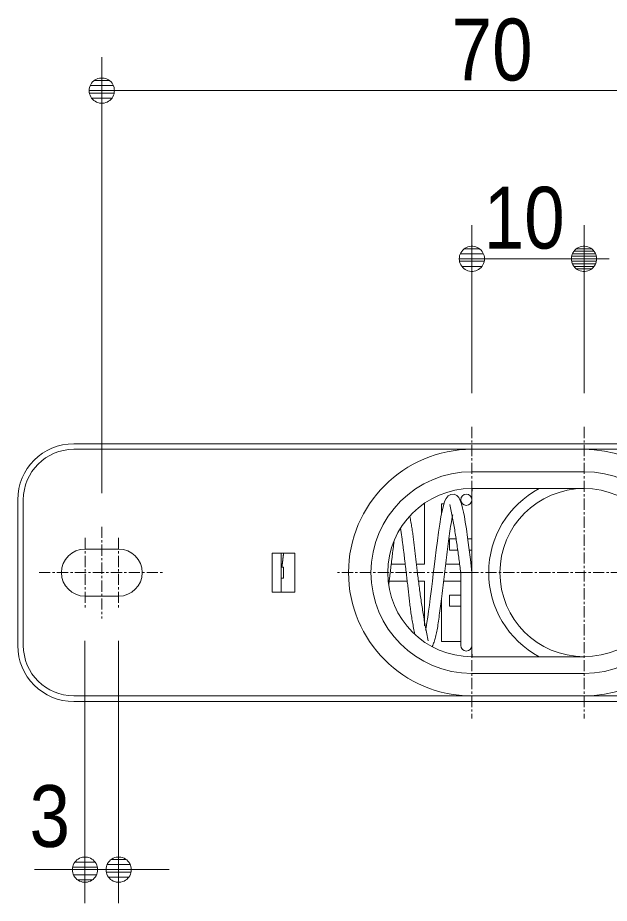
# Model space of a CAD drawing. Units: millimetres, scale not verified. Extents: x -4547 to 4547, y -2284 to 2284.
# Drawn here: x -3597.3 to -3333.5, y -200 to 195 of the extents above; entities that cross this region are included whole.
import ezdxf
from ezdxf.enums import TextEntityAlignment as Align

# ---------------------------------------------------------------- set-up
doc = ezdxf.new("R2010")
doc.units = ezdxf.units.MM
doc.header["$LTSCALE"] = 20
doc.linetypes.add('CHAIN1', pattern=[8, 5, -1, 1, -1])
for name, color, linetype, lineweight in [('0-0_3一般', 7, 'Continuous', 9), ('0-1_2寸法-2', 7, 'Continuous', 9), ('0-2_0', 7, 'Continuous', 9), ('0-3_2寸法-1', 7, 'Continuous', 9)]:
    doc.layers.add(name, color=color, linetype=linetype, lineweight=lineweight)
doc.styles.add('ＭＳ Ｐゴシック', font='')
doc.styles.get('ＭＳ Ｐゴシック').set_extended_font_data('MS PGothic')

# ---------------------------------------------------------------- blocks, each defined once
blk = doc.blocks.new('グループ-103')
at = {"layer": '0-0_3一般', "linetype": 'CHAIN1'}
for p, q in [((-41083, 250), (-41083, -2350)), ((-40083, 250), (-40083, -2350)), ((-44383, -640), (-44383, -1460)), ((-44533, -740), (-44533, -1360)), ((-44233, -740), (-44233, -1360)), ((-44943, -1050), (-43823, -1050)), ((-38783, -1050), (-42283, -1050))]:
    blk.add_line(p, q, dxfattribs=at)
at = {"layer": '0-0_3一般'}
for p, q in [((-37783, 100), (-44633, 100)), ((-44633, 50), (-37783, 50)), ((-41083, -150), (-40083, -150)), ((-41083, -300), (-41083, -350)), ((-41083, -300), (-40083, -300)), ((-41083, -350), (-41083, -1750)), ((-45133, -400), (-45133, -1700)), ((-45083, -1700), (-45083, -400)), ((-41354.7, -435), (-41331.9, -435)), ((-41354.7, -531), (-41354.7, -435)), ((-41275.8, -457.4), (-41278.9, -442.3)), ((-41183, -416.6), (-41183, -400)), ((-41717.5, -667.6), (-41719, -657.9)), ((-41283, -750), (-41220.3, -750)), ((-41283, -750), (-41283, -850)), ((-41120.1, -750), (-41083, -750)), ((-44233, -840), (-44533, -840)), ((-41283, -850), (-41207.3, -850)), ((-41107.2, -850), (-41083, -850)), ((-42663, -875), (-42863, -875)), ((-42863, -875), (-42863, -1225)), ((-42783, -875), (-42783, -1225)), ((-42663, -1225), (-42663, -875)), ((-42776.7, -996.9), (-42777.1, -1000)), ((-41677.6, -975), (-41802.7, -975)), ((-41191.9, -975), (-41317, -975)), ((-42763, -1100), (-42783, -1100)), ((-41667.1, -1063.8), (-41668.7, -1050)), ((-41570.2, -1037.4), (-41568.7, -1050)), ((-41183, -1700), (-41183, -1050)), ((-41183, -1050), (-41083, -1050)), ((-41822.9, -1145.1), (-41824, -1154.7)), ((-41820.4, -1125), (-41659.8, -1125)), ((-41334.7, -1125), (-41183, -1125)), ((-44533, -1260), (-44233, -1260)), ((-42863, -1225), (-42663, -1225)), ((-41283, -1250), (-41183, -1250)), ((-41475.9, -1642.6), (-41472.8, -1657.7)), ((-41083, -1750), (-41083, -1800)), ((-40083, -1800), (-41083, -1800)), ((-40083, -1950), (-41083, -1950)), ((-37783, -2150), (-44633, -2150)), ((-44633, -2200), (-37783, -2200))]:
    blk.add_line(p, q, dxfattribs=at)
for points in [[(-41078.8, -300), (-41079.3, -303.1), (-41083, -350)], [(-41497.3, -1564.8), (-41492.3, -1539.6), (-41484.6, -1496), (-41476.9, -1447.5), (-41469.2, -1395), (-41461.7, -1339.2), (-41453.9, -1279.7), (-41443.7, -1198.5), (-41434.7, -1125.1), (-41427.3, -1062), (-41419.7, -997.7), (-41411, -925.2), (-41401.3, -847.3), (-41391, -766.7), (-41380.5, -688.3), (-41369.7, -616.3), (-41358.9, -552.3), (-41348.2, -497.8), (-41337.5, -452.8), (-41326.1, -416.5), (-41312.5, -387.6), (-41294.1, -365.2), (-41271.7, -352.6), (-41241.5, -351.5), (-41217.4, -363.1), (-41200.6, -381.2), (-41187.3, -405.9), (-41176, -437.2), (-41165.6, -476.1), (-41158.1, -510.3), (-41150.5, -549.7), (-41142, -598.6), (-41132.4, -660.4), (-41122, -735.7), (-41110.2, -826.2), (-41097, -932.1), (-41083, -1050)], [(-41512.3, -435), (-41504.7, -435), (-41504.7, -975), (-41577.6, -975)], [(-41183, -1050), (-41184.8, -1034.7), (-41186.7, -1019.4), (-41188.5, -1004.1), (-41190.4, -988.9), (-41192.3, -973.6), (-41194.3, -958.3), (-41196.3, -943.1), (-41198.3, -927.8), (-41200.3, -912.5), (-41202.3, -897.3), (-41204.4, -882.1), (-41206.5, -866.8), (-41208.7, -851.6), (-41210.8, -836.4), (-41213, -821.2), (-41215.2, -805.9), (-41217.5, -790.7), (-41219.7, -775.5), (-41222, -760.3), (-41224.3, -745.1), (-41226.7, -729.9), (-41229.1, -714.8), (-41231.5, -699.6), (-41234, -684.4), (-41236.5, -669.2), (-41239.1, -654.1), (-41241.6, -638.9), (-41244.3, -623.8), (-41246.9, -608.6), (-41249.7, -593.5), (-41252.4, -578.3), (-41255.2, -563.2), (-41258, -548.1), (-41260.9, -532.9), (-41263.8, -517.8), (-41266.8, -502.7), (-41269.7, -487.6), (-41272.8, -472.5), (-41275.8, -457.4)], [(-41636.5, -548.1), (-41634.1, -560.5), (-41631.8, -573), (-41629.5, -585.4), (-41627.3, -597.9), (-41625.1, -610.4), (-41622.9, -622.8), (-41620.8, -635.3), (-41618.8, -647.8), (-41616.8, -660.3), (-41614.8, -672.8), (-41612.9, -685.3), (-41611.1, -697.9), (-41609.3, -710.4), (-41607.5, -722.9), (-41605.8, -735.5), (-41604.1, -748), (-41602.5, -760.6), (-41601, -773.2), (-41599.5, -785.7), (-41598, -798.3), (-41596.5, -810.9), (-41595.1, -823.5), (-41593.6, -836.1), (-41592.2, -848.7), (-41590.7, -861.3), (-41589.3, -873.9), (-41587.8, -886.4), (-41586.4, -899), (-41584.9, -911.6), (-41583.4, -924.2), (-41582, -936.8), (-41580.5, -949.4), (-41579, -961.9), (-41577.6, -974.5), (-41576.1, -987.1), (-41574.6, -999.7), (-41573.2, -1012.3), (-41571.7, -1024.8), (-41570.2, -1037.4)], [(-41254.4, -535.2), (-41258.3, -554.8), (-41262.1, -574.7), (-41265.8, -595), (-41269.4, -615.7), (-41273, -636.7), (-41276.5, -658), (-41279.9, -679.7), (-41283.2, -701.8), (-41286.5, -724.2), (-41289.6, -746.9), (-41292.7, -770), (-41295.7, -793.4), (-41298.7, -817.2), (-41301.5, -841.3), (-41304.3, -865.8), (-41307.1, -890.5), (-41309.9, -915.1), (-41312.7, -939.8), (-41315.5, -964.4), (-41318.3, -989), (-41321.2, -1013.6), (-41324.1, -1038.2), (-41327.1, -1062.8), (-41330, -1087.4), (-41333, -1112), (-41336, -1136.5), (-41339, -1161.1), (-41342.1, -1185.7), (-41345.2, -1210.2), (-41348.3, -1234.8), (-41351.3, -1259), (-41354.4, -1282.5), (-41357.3, -1305.5), (-41360.2, -1327.7), (-41363, -1349.4), (-41365.8, -1370.4), (-41368.5, -1390.7), (-41371.1, -1410.4), (-41373.7, -1429.5)], [(-41668.7, -1050), (-41669.9, -1040.2), (-41671, -1030.4), (-41672.2, -1020.6), (-41673.3, -1010.7), (-41674.5, -1000.9), (-41675.7, -991.1), (-41676.8, -981.3), (-41678, -971.5), (-41679.2, -961.7), (-41680.3, -951.8), (-41681.5, -942), (-41682.7, -932.2), (-41683.8, -922.4), (-41685, -912.6), (-41686.2, -902.8), (-41687.4, -893), (-41688.5, -883.1), (-41689.7, -873.3), (-41690.9, -863.5), (-41692.1, -853.7), (-41693.3, -843.9), (-41694.5, -834.1), (-41695.7, -824.3), (-41696.9, -814.5), (-41698.2, -804.7), (-41699.5, -794.9), (-41700.7, -785.1), (-41702, -775.3), (-41703.4, -765.5), (-41704.7, -755.7), (-41706.1, -745.9), (-41707.4, -736.1), (-41708.8, -726.3), (-41710.2, -716.5), (-41711.6, -706.7), (-41713.1, -697), (-41714.5, -687.2), (-41716, -677.4), (-41717.5, -667.6)], [(-41777.5, -774), (-41778.7, -783.5), (-41780, -793), (-41781.2, -802.5), (-41782.4, -812), (-41783.6, -821.5), (-41784.9, -831), (-41786.1, -840.5), (-41787.3, -850), (-41788.5, -859.6), (-41789.6, -869.1), (-41790.8, -878.6), (-41792, -888.1), (-41793.2, -897.6), (-41794.3, -907.1), (-41795.5, -916.6), (-41796.7, -926.2), (-41797.8, -935.7), (-41799, -945.2), (-41800.1, -954.7), (-41801.2, -964.3), (-41802.3, -973.8), (-41803.5, -983.3), (-41804.6, -992.8), (-41805.7, -1002.3), (-41806.9, -1011.9), (-41808, -1021.4), (-41809.1, -1030.9), (-41810.3, -1040.4), (-41811.4, -1049.9), (-41812.6, -1059.5), (-41813.7, -1069), (-41814.8, -1078.5), (-41816, -1088), (-41817.1, -1097.6), (-41818.3, -1107.1), (-41819.4, -1116.6), (-41820.6, -1126.1), (-41821.7, -1135.6), (-41822.9, -1145.1)], [(-42761.9, -875), (-42762.2, -878.1), (-42762.6, -881.2), (-42763, -884.4), (-42763.4, -887.5), (-42763.8, -890.6), (-42764.2, -893.7), (-42764.6, -896.9), (-42765, -900), (-42765.4, -903.1), (-42765.8, -906.2), (-42766.2, -909.4), (-42766.5, -912.5), (-42766.9, -915.6), (-42767.3, -918.7), (-42767.7, -921.9), (-42768.1, -925), (-42768.5, -928.1), (-42768.8, -931.2), (-42769.2, -934.4), (-42769.6, -937.5), (-42770, -940.6), (-42770.4, -943.7), (-42770.8, -946.9), (-42771.1, -950), (-42771.5, -953.1), (-42771.9, -956.2), (-42772.3, -959.4), (-42772.6, -962.5), (-42773, -965.6), (-42773.4, -968.7), (-42773.8, -971.9), (-42774.1, -975), (-42774.5, -978.1), (-42774.9, -981.2), (-42775.3, -984.4), (-42775.6, -987.5), (-42776, -990.6), (-42776.4, -993.7), (-42776.7, -996.9)], [(-42763, -1100), (-42763, -1000), (-42783, -1000)], [(-41591.4, -1600), (-41594.3, -1586.5), (-41597.2, -1572.9), (-41600, -1559.3), (-41602.8, -1545.7), (-41605.5, -1532), (-41608.1, -1518.4), (-41610.6, -1504.8), (-41613, -1491.1), (-41615.4, -1477.4), (-41617.7, -1463.8), (-41620, -1450.1), (-41622.2, -1436.3), (-41624.3, -1422.6), (-41626.3, -1408.9), (-41628.2, -1395.1), (-41630.1, -1381.4), (-41631.9, -1367.6), (-41633.7, -1353.8), (-41635.3, -1340), (-41636.9, -1326.2), (-41638.5, -1312.4), (-41640, -1298.5), (-41641.6, -1284.7), (-41643.2, -1270.9), (-41644.7, -1257.1), (-41646.3, -1243.3), (-41647.9, -1229.4), (-41649.5, -1215.6), (-41651.1, -1201.8), (-41652.6, -1188), (-41654.2, -1174.2), (-41655.8, -1160.4), (-41657.4, -1146.6), (-41659, -1132.8), (-41660.6, -1119), (-41662.2, -1105.2), (-41663.9, -1091.4), (-41665.5, -1077.6), (-41667.1, -1063.8)], [(-41568.7, -1050), (-41566.9, -1065.3), (-41565.1, -1080.6), (-41563.2, -1095.9), (-41561.3, -1111.1), (-41559.4, -1126.4), (-41557.4, -1141.7), (-41555.5, -1156.9), (-41553.5, -1172.2), (-41551.4, -1187.5), (-41549.4, -1202.7), (-41547.3, -1217.9), (-41545.2, -1233.2), (-41543.1, -1248.4), (-41540.9, -1263.6), (-41538.7, -1278.8), (-41536.5, -1294.1), (-41534.3, -1309.3), (-41532, -1324.5), (-41529.7, -1339.7), (-41527.4, -1354.9), (-41525, -1370.1), (-41522.6, -1385.2), (-41520.2, -1400.4), (-41517.7, -1415.6), (-41515.2, -1430.8), (-41512.7, -1445.9), (-41510.1, -1461.1), (-41507.4, -1476.2), (-41504.8, -1491.4), (-41502.1, -1506.5), (-41499.3, -1521.7), (-41496.5, -1536.8), (-41493.7, -1551.9), (-41490.8, -1567.1), (-41487.9, -1582.2), (-41485, -1597.3), (-41482, -1612.4), (-41479, -1627.5), (-41475.9, -1642.6)], [(-41559.8, -1125), (-41504.7, -1125), (-41504.7, -1526)], [(-41283, -1250), (-41283, -1350), (-41183, -1350)], [(-41183, -1665), (-41354.7, -1665), (-41354.7, -1286.1)], [(-41373.7, -1429.5), (-41376.2, -1447.9), (-41378.6, -1465.6), (-41381, -1482.8), (-41383.3, -1499.3), (-41385.5, -1515.1), (-41387.7, -1530.3), (-41389.9, -1544.9), (-41392.3, -1559.2), (-41394.8, -1573.1), (-41397.5, -1586.5), (-41400.3, -1599.6), (-41403.3, -1612.3), (-41406.5, -1624.5), (-41409.8, -1636.4), (-41413.2, -1647.8), (-41416.8, -1658.9), (-41420.6, -1669.6), (-41424.5, -1679.8), (-41428.6, -1689.7), (-41432.8, -1699.1), (-41437.2, -1708.2)], [(-41083, -1750), (-41079.3, -1796.9), (-41078.8, -1800)]]:
    blk.add_lwpolyline(points, dxfattribs=at)
blk.add_circle((-41133, -400), 50, dxfattribs=at)
for centre, radius, start, end in [((-44633, -400), 500, 90, 180), ((-44633, -400), 450, 90, 180), ((-41083, -1050), 1100, 90, 270), ((-40083, -1050), 1100, 15.82662, 90), ((-41083, -1050), 900, 90, 270), ((-40083, -1050), 900, 270, 90), ((-41083, -1050), 750, 90, 270), ((-40083, -1050), 850, 118.07249, 180), ((-40083, -1050), 750, 90, 270), ((-40083, -1050), 750, 270, 90), ((-44533, -1050), 210, 90, 270), ((-44233, -1050), 210, 270, 90), ((-40083, -1050), 850, 180, 241.92751), ((-40083, -1050), 1100, 270, 344.17338), ((-44633, -1700), 500, 180, 270), ((-44633, -1700), 450, 180, 270), ((-41133, -1700), 50, 180, 0)]:
    blk.add_arc(centre, radius, start, end, dxfattribs=at)
blk = doc.blocks.new('_Dot')
at = {"layer": '0-2_0'}
for p, q in [((-10, 0), (-20, 0)), ((9.78, 2), (-9.78, 2)), ((7.99, 6), (-7.99, 6)), ((9.16, -3.98), (-9.16, -3.98)), ((6, -7.98), (-6, -7.98))]:
    blk.add_line(p, q, dxfattribs=at)
for points in [[(10, 0), (9.92, 1.25), (9.69, 2.49), (9.3, 3.68), (8.76, 4.82), (8.09, 5.88), (7.29, 6.85), (6.37, 7.71), (5.36, 8.44), (4.26, 9.05), (3.09, 9.51), (1.87, 9.82), (0.63, 9.98), (-0.63, 9.98), (-1.87, 9.82), (-3.09, 9.51), (-4.26, 9.05), (-5.36, 8.44), (-6.37, 7.71), (-7.29, 6.85), (-8.09, 5.88), (-8.76, 4.82), (-9.3, 3.68), (-9.69, 2.49), (-9.92, 1.25), (-10, 0), (0, 0)], [(-10, 0), (-9.92, -1.25), (-9.69, -2.49), (-9.3, -3.68), (-8.76, -4.82), (-8.09, -5.88), (-7.29, -6.85), (-6.37, -7.71), (-5.36, -8.44), (-4.26, -9.05), (-3.09, -9.51), (-1.87, -9.82), (-0.63, -9.98), (0.63, -9.98), (1.87, -9.82), (3.09, -9.51), (4.26, -9.05), (5.36, -8.44), (6.37, -7.71), (7.29, -6.85), (8.09, -5.88), (8.76, -4.82), (9.3, -3.68), (9.69, -2.49), (9.92, -1.25), (10, 0), (0, 0)]]:
    blk.add_lwpolyline(points, close=True, dxfattribs=at)

msp = doc.modelspace()

# ---------------------------------------------------------------- linework, layer by layer
at = {"layer": '0-1_2寸法-2'}
for p, q in [((-3567.28, -83), (-3567.28, -200)), ((-3552.28, -83), (-3552.28, -200)), ((-3578.53, -185), (-3589.79, -185)), ((-3567.28, -185), (-3552.28, -185)), ((-3541.02, -185), (-3529.77, -185))]:
    msp.add_line(p, q, dxfattribs=at)
at = {"layer": '0-3_2寸法-1'}
for p, q in [((-3559.78, -17), (-3559.78, 177.5)), ((-3548.52, 162.5), (-3221.03, 162.5)), ((-3394.78, 27.5), (-3394.78, 102.5)), ((-3344.78, 27.5), (-3344.78, 102.5)), ((-3344.78, 27.5), (-3344.78, 102.5)), ((-3356.03, 87.5), (-3383.52, 87.5))]:
    msp.add_line(p, q, dxfattribs=at)

# ---------------------------------------------------------------- block references
at = {"layer": '0-0_3一般', "xscale": 0.05, "yscale": 0.05}
msp.add_blockref('グループ-103', (-1340.62, 0), dxfattribs=at)
at = {"layer": '0-1_2寸法-2', "xscale": 0.5627563, "yscale": 0.5627563}
msp.add_blockref('_Dot', (-3567.28, -185), dxfattribs=at)
at = {"layer": '0-1_2寸法-2', "xscale": 0.5627563, "yscale": 0.5627563, "rotation": 180}
msp.add_blockref('_Dot', (-3552.28, -185), dxfattribs=at)
at = {"layer": '0-3_2寸法-1', "xscale": 0.5627563, "yscale": 0.5627563, "rotation": 180}
for p in [(-3559.78, 162.5), (-3394.78, 87.5), (-3344.78, 87.5)]:
    msp.add_blockref('_Dot', p, dxfattribs=at)
at = {"layer": '0-3_2寸法-1', "xscale": 0.5627563, "yscale": 0.5627563}
msp.add_blockref('_Dot', (-3344.78, 87.5), dxfattribs=at)

# ---------------------------------------------------------------- texts
at = {"layer": '0-1_2寸法-2', "style": 'ＭＳ Ｐゴシック', "width": 0.9}
msp.add_text('3', height=27.57, dxfattribs=at).set_placement((-3592, -183.14), align=Align.BOTTOM_LEFT)
at = {"layer": '0-3_2寸法-1', "style": 'ＭＳ Ｐゴシック', "width": 0.9}
for s, p in [('70', (-3403.8, 158.78)), ('10', (-3389.51, 83.78))]:
    msp.add_text(s, height=27.57, dxfattribs=at).set_placement(p, align=Align.BOTTOM_LEFT)

doc.saveas('drawing.dxf')
